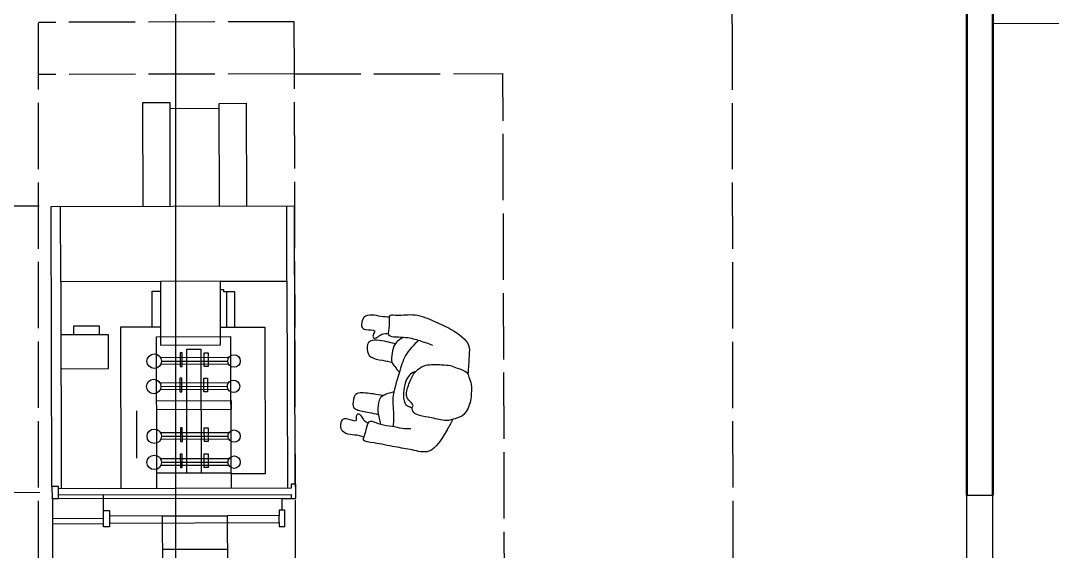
# Model space of a CAD drawing. Header units: millimetres. Extents: x 44692 to 333458, y -26854 to 14445.
# Drawn here: x 151264 to 155217, y -7944 to -5911 of the extents above; entities that cross this region are included whole.
import ezdxf

# ---------------------------------------------------------------- set-up
doc = ezdxf.new("R2010")
doc.units = ezdxf.units.MM
doc.header["$LTSCALE"] = 100
doc.linetypes.add('DASHEDX2', pattern=[3.048, 2.54, -0.508])
doc.linetypes.add('DIVIDEX2', pattern=[6.604, 5.08, -0.508, 0, -0.508, 0, -0.508])
for name, color, linetype in [('Area circulacion', 50, 'DASHEDX2'), ('Area proceso', 90, 'DASHEDX2'), ('Flujo linea B', 160, 'Continuous'), ('Maquinas', 200, 'Continuous'), ('Personal', 171, 'Continuous'), ('Puertas', 43, 'DIVIDEX2')]:
    doc.layers.add(name, color=color, linetype=linetype)
doc.layers.add('Paredes', color=7, linetype='Continuous', lineweight=50)

# ---------------------------------------------------------------- blocks, each defined once
blk = doc.blocks.new('pa17-16')
for points, knots in [([(5.62, 2.5537), (5.6188, 2.5427), (5.6154, 2.5253), (5.6223, 2.4901), (5.6346, 2.4293), (5.661, 2.4064), (5.685, 2.3908), (5.7322, 2.3832), (5.7723, 2.3842), (5.7881, 2.3969), (5.8018, 2.4268), (5.8146, 2.4162), (5.8324, 2.4305), (5.8382, 2.4568), (5.8318, 2.5038), (5.8344, 2.5615), (5.8137, 2.5937), (5.7944, 2.6284), (5.7307, 2.6388), (5.7037, 2.6296), (5.6679, 2.626), (5.6442, 2.6055), (5.6228, 2.5961), (5.6214, 2.5667), (5.62, 2.5537)], [0, 0, 0, 0, 0.297584, 0.631064, 1.068635, 1.39533, 1.69617, 2.097861, 2.458938, 2.716293, 3.010442, 3.199165, 3.447293, 3.731671, 4.119196, 4.541864, 4.881702, 5.22714, 5.673063, 5.989311, 6.327668, 6.644571, 6.906626, 7.259736, 7.259736, 7.259736, 7.259736]), ([(5.5575, 2.4391), (5.5549, 2.4218), (5.5525, 2.3852), (5.5491, 2.3329), (5.5712, 2.2599), (5.5431, 2.2589), (5.5029, 2.2526), (5.4793, 2.2435), (5.4785, 2.2813), (5.4499, 2.3438), (5.4658, 2.4235), (5.4776, 2.5033), (5.5116, 2.5798), (5.5552, 2.585), (5.608, 2.5962), (5.6336, 2.6001)], [0, 0, 0, 0, 0.404899, 0.829805, 1.276298, 1.516647, 1.885942, 2.122553, 2.418487, 2.881882, 3.382407, 3.897515, 4.613825, 5.020942, 5.393355, 5.393355, 5.393355, 5.393355]), ([(5.8196, 2.5846), (5.837, 2.5819), (5.8817, 2.5675), (5.9755, 2.5418), (5.972, 2.4609), (5.9791, 2.3926), (5.9812, 2.315), (5.9891, 2.2612), (5.9692, 2.2664), (5.9401, 2.2663), (5.9063, 2.2668), (5.9005, 2.2811), (5.909, 2.3184), (5.9007, 2.3606), (5.9019, 2.4011), (5.8964, 2.4238), (5.8933, 2.4348)], [6.682038, 6.682038, 6.682038, 6.682038, 7.076266, 7.806153, 8.304227, 8.77662, 9.284333, 9.649979, 9.844608, 10.160206, 10.472731, 10.661147, 10.998544, 11.371438, 11.724832, 12.051545, 12.051545, 12.051545, 12.051545]), ([(5.6724, 2.3994), (5.675, 2.3947), (5.6837, 2.383), (5.7041, 2.3718), (5.7348, 2.3697), (5.774, 2.3728), (5.8085, 2.3874), (5.8116, 2.4015), (5.8144, 2.4199)], [0.121052, 0.121052, 0.121052, 0.121052, 0.297289, 0.584433, 0.895396, 1.26174, 1.600834, 1.760925, 1.760925, 1.760925, 1.760925]), ([(5.5522, 2.3809), (5.573, 2.3653), (5.6222, 2.3398), (5.6924, 2.3383), (5.7952, 2.3323), (5.8376, 2.352), (5.881, 2.3613), (5.9019, 2.366)], [0, 0, 0, 0, 0.49262, 0.970296, 1.525877, 1.91054, 2.357805, 2.357805, 2.357805, 2.357805]), ([(5.5552, 2.3206), (5.5597, 2.3147), (5.5706, 2.3043), (5.5892, 2.2916), (5.6248, 2.2913), (5.6613, 2.2967), (5.6731, 2.3154), (5.6858, 2.3299), (5.6912, 2.3378)], [0, 0, 0, 0, 0.262594, 0.520609, 0.853848, 1.185107, 1.43842, 1.738028, 1.738028, 1.738028, 1.738028]), ([(5.7713, 2.3359), (5.7736, 2.3305), (5.7786, 2.3203), (5.7954, 2.2951), (5.8154, 2.2848), (5.8612, 2.2906), (5.8838, 2.3057), (5.8988, 2.3117), (5.9058, 2.3148)], [0, 0, 0, 0, 0.233477, 0.532145, 0.79329, 1.163492, 1.458071, 1.725911, 1.725911, 1.725911, 1.725911]), ([(5.5867, 2.2952), (5.5866, 2.2877), (5.5872, 2.2667), (5.5883, 2.1873), (5.6353, 2.19), (5.6673, 2.2128), (5.6606, 2.2618), (5.6599, 2.2881), (5.6606, 2.3008)], [0.078483, 0.078483, 0.078483, 0.078483, 0.321516, 0.797556, 1.122606, 1.448668, 1.830958, 2.166281, 2.166281, 2.166281, 2.166281]), ([(5.7943, 2.2992), (5.7951, 2.2858), (5.7984, 2.2614), (5.8038, 2.2002), (5.8255, 2.1869), (5.8672, 2.191), (5.8755, 2.2117), (5.8718, 2.2605), (5.8715, 2.286), (5.871, 2.2978)], [0, 0, 0, 0, 0.353805, 0.775896, 1.041599, 1.377968, 1.615337, 2.001902, 2.313716, 2.313716, 2.313716, 2.313716]), ([(5.9713, 2.2652), (5.9703, 2.2553), (5.9686, 2.234), (5.9786, 2.2017), (5.9668, 2.1644), (5.9218, 2.1628), (5.9134, 2.1832), (5.9229, 2.229), (5.8988, 2.2135), (5.882, 2.2215), (5.8976, 2.2397), (5.908, 2.248), (5.912, 2.2618), (5.9127, 2.2683)], [0.038839, 0.038839, 0.038839, 0.038839, 0.324329, 0.654038, 0.980089, 1.31306, 1.562526, 1.890179, 2.123217, 2.319335, 2.559559, 2.78492, 2.989829, 2.989829, 2.989829, 2.989829]), ([(5.4915, 2.2484), (5.4936, 2.2374), (5.4981, 2.215), (5.4968, 2.1806), (5.512, 2.1445), (5.5569, 2.147), (5.5634, 2.1681), (5.5498, 2.2128), (5.5753, 2.1995), (5.5912, 2.209), (5.5741, 2.2257), (5.5617, 2.2339), (5.5559, 2.2515), (5.5556, 2.26)], [0, 0, 0, 0, 0.324329, 0.654038, 0.980089, 1.31306, 1.562526, 1.890179, 2.123217, 2.319335, 2.559559, 2.78492, 3.066636, 3.066636, 3.066636, 3.066636])]:
    blk.add_open_spline(points, degree=3, knots=knots)

msp = doc.modelspace()

# ---------------------------------------------------------------- linework, layer by layer
at = {"layer": 'Area circulacion'}
for q in [(153989.94, -4921.917), (153994, -8967.563)]:
    msp.add_line((153989.94, -5921.917), q, dxfattribs=at)
at = {"layer": 'Area proceso'}
for p, q in [((151332.883, -10137.657), (151332.362, -5917.892)), ((152312.88, -6115.222), (152312.358, -5915.334)), ((152312.88, -6115.222), (151332.883, -6117.645)), ((152312.88, -6115.222), (153111.841, -6114.23)), ((152322.816, -10135.21), (152312.88, -6115.222)), ((151334.128, -6621.259), (150534.129, -6622.247)), ((150535.485, -7720.074), (151336.839, -7718.093))]:
    msp.add_line(p, q, dxfattribs=at)
at = {"layer": 'Area proceso', "linetype": 'DASHEDX2'}
for p, q in [((152312.358, -5915.334), (151332.389, -5917.892)), ((153117.846, -8123.239), (153111.841, -6114.23))]:
    msp.add_line(p, q, dxfattribs=at)
at = {"layer": 'Flujo linea B'}
msp.add_line((151858.13, -9779.85), (151858.13, -5489.908), dxfattribs=at)
at = {"layer": 'Maquinas'}
for p, q in [((151731.617, -6224.618), (151834.875, -6224.362)), ((151732.599, -6622.055), (151731.617, -6224.618)), ((151834.875, -6224.362), (151835.857, -6621.8)), ((152024.595, -6228.148), (152127.853, -6227.892)), ((152025.567, -6621.331), (152024.595, -6228.148)), ((152127.853, -6227.892), (152128.825, -6621.076)), ((152024.645, -6248.25), (151834.935, -6248.719)), ((151380.863, -6622.924), (152312.098, -6620.623)), ((151383.515, -7695.942), (151380.863, -6622.924)), ((151416.995, -6911.205), (151416.283, -6622.837)), ((152284.143, -6909.062), (152283.43, -6620.693)), ((152312.098, -6620.623), (152314.734, -7687.414)), ((151799.096, -6910.261), (151416.995, -6911.205)), ((151416.995, -6911.205), (151418.955, -7704.198)), ((152029.113, -6909.692), (151799.096, -6910.261)), ((151799.096, -6910.261), (151799.698, -7154.039)), ((152029.715, -7153.47), (152029.113, -6909.692)), ((152042.476, -6941.97), (152029.192, -6942.002)), ((152042.496, -6949.894), (152042.476, -6941.97)), ((152053.289, -6949.868), (152042.496, -6949.894)), ((152084.231, -6949.791), (152053.289, -6949.868)), ((152053.624, -7085.276), (152053.289, -6949.868)), ((152084.565, -7085.2), (152084.231, -6949.791)), ((151600.258, -7114.771), (151417.5, -7115.222)), ((151467.133, -7080.639), (151564.431, -7080.399)), ((151467.218, -7115.099), (151467.133, -7080.639)), ((151564.431, -7080.399), (151564.516, -7114.859)), ((151600.578, -7243.997), (151600.258, -7114.771)), ((151647.723, -7083.958), (151799.524, -7083.583)), ((151649.255, -7703.629), (151647.723, -7083.958)), ((152029.547, -7085.336), (152199.279, -7084.916)), ((152199.279, -7084.916), (152200.669, -7647.137)), ((151784.275, -7121.886), (152069.345, -7121.181)), ((151785.565, -7643.545), (151784.275, -7121.886)), ((151799.698, -7154.039), (152029.715, -7153.47)), ((152070.634, -7642.84), (152069.345, -7121.181)), ((151882.771, -7183.793), (151875.423, -7183.811)), ((151875.423, -7183.811), (151875.552, -7235.728)), ((151883.109, -7235.71), (151882.771, -7183.793)), ((151899.866, -7169.846), (151954.245, -7169.711)), ((151901.036, -7643.259), (151899.866, -7169.846)), ((151954.245, -7169.711), (151955.415, -7643.125)), ((151967.242, -7183.246), (151981.918, -7183.21)), ((151967.372, -7235.946), (151967.242, -7183.246)), ((151981.918, -7183.21), (151982.048, -7235.909)), ((152061.613, -7201.88), (151800.048, -7202.907)), ((151800.945, -7226.767), (152060.333, -7226.006)), ((151803.213, -7215.709), (152059.367, -7215.076)), ((151875.552, -7235.728), (151883.109, -7235.71)), ((151417.819, -7244.449), (151600.578, -7243.997)), ((151982.048, -7235.909), (151967.372, -7235.946)), ((152059.644, -7298.832), (151798.08, -7299.859)), ((151801.244, -7312.661), (152057.398, -7312.028)), ((151880.803, -7280.745), (151873.455, -7280.763)), ((151873.455, -7280.763), (151873.583, -7332.681)), ((151881.141, -7332.662), (151880.803, -7280.745)), ((151965.273, -7280.198), (151979.949, -7280.162)), ((151965.403, -7332.898), (151965.273, -7280.198)), ((151979.949, -7280.162), (151980.08, -7332.862)), ((151798.976, -7323.719), (152058.364, -7322.958)), ((151873.583, -7332.681), (151881.141, -7332.662)), ((151980.08, -7332.862), (151965.403, -7332.898)), ((151784.882, -7367.396), (152069.951, -7366.692)), ((152069.951, -7366.692), (152070.037, -7401.402)), ((151709.259, -7587.383), (151708.811, -7406.319)), ((152070.037, -7401.402), (151784.968, -7402.106)), ((151882.989, -7471.485), (151875.641, -7471.504)), ((151875.641, -7471.504), (151875.769, -7523.421)), ((151883.327, -7523.402), (151882.989, -7471.485)), ((151967.459, -7470.938), (151982.135, -7470.902)), ((151967.589, -7523.638), (151967.459, -7470.938)), ((151982.135, -7470.902), (151982.266, -7523.602)), ((152061.83, -7489.572), (151800.266, -7490.599)), ((151803.43, -7503.401), (152059.584, -7502.768)), ((151801.162, -7514.459), (152060.55, -7513.698)), ((151875.769, -7523.421), (151883.327, -7523.402)), ((151982.266, -7523.602), (151967.589, -7523.638)), ((152061.719, -7589.356), (151800.155, -7590.383)), ((151882.878, -7571.269), (151875.53, -7571.288)), ((151875.53, -7571.288), (151875.659, -7623.205)), ((151883.216, -7623.186), (151882.878, -7571.269)), ((151967.349, -7570.722), (151982.025, -7570.686)), ((151967.479, -7623.422), (151967.349, -7570.722)), ((151982.025, -7570.686), (151982.155, -7623.386)), ((151801.052, -7614.243), (152060.44, -7613.482)), ((151803.32, -7603.185), (152059.474, -7602.552)), ((151875.659, -7623.205), (151883.216, -7623.186)), ((151982.155, -7623.386), (151967.479, -7623.422)), ((151785.565, -7643.545), (152070.634, -7642.84)), ((151785.712, -7703.292), (151785.565, -7643.545)), ((152070.634, -7642.84), (152070.782, -7702.587)), ((152200.669, -7647.137), (152070.645, -7647.458)), ((151408.57, -7695.88), (151383.515, -7695.942)), ((151383.515, -7695.942), (151383.896, -7742.109)), ((151408.684, -7742.048), (151408.57, -7695.88)), ((152300.555, -7702.019), (151408.591, -7704.224)), ((152318.357, -7687.405), (152300.519, -7687.449)), ((152300.519, -7687.449), (152300.555, -7702.019)), ((152318.492, -7741.925), (152318.357, -7687.405)), ((151383.896, -7742.109), (151408.684, -7742.048)), ((151383.908, -7743.623), (151383.896, -7742.109)), ((152265.269, -7741.445), (151383.908, -7743.623)), ((151386.908, -7980.813), (151386.322, -7743.617)), ((151581.356, -7728.111), (151408.651, -7728.538)), ((151581.356, -7728.111), (152300.615, -7726.333)), ((151581.502, -7787.358), (151581.356, -7728.111)), ((152265.379, -7786.023), (152265.269, -7741.445)), ((152265.269, -7741.445), (152300.653, -7741.532)), ((152300.615, -7726.333), (152300.654, -7741.969)), ((152300.654, -7741.969), (152318.492, -7741.925)), ((151581.502, -7787.358), (151603.851, -7787.303)), ((151581.657, -7850.117), (151581.502, -7787.358)), ((151603.851, -7787.303), (151603.905, -7808.944)), ((152276.469, -7785.996), (152254.289, -7786.051)), ((152254.289, -7786.051), (152254.342, -7807.336)), ((152276.625, -7848.879), (152276.469, -7785.996)), ((151581.58, -7818.738), (151386.508, -7819.22)), ((151807.48, -7808.44), (151603.905, -7808.944)), ((151603.905, -7808.944), (151603.971, -7835.841)), ((151807.48, -7808.44), (152055.585, -7807.827)), ((151807.994, -8016.377), (151807.48, -7808.44)), ((152254.342, -7807.336), (152055.585, -7807.827)), ((152055.585, -7807.827), (152056.099, -8015.764)), ((152254.408, -7834.233), (152254.342, -7807.336)), ((151581.631, -7839.343), (151386.559, -7839.825)), ((151604.006, -7850.062), (151581.657, -7850.117)), ((151603.971, -7835.841), (152254.408, -7834.233)), ((151603.971, -7835.841), (151604.006, -7850.062)), ((152254.408, -7834.233), (152254.445, -7848.933)), ((152254.445, -7848.933), (152276.625, -7848.879)), ((151807.796, -7936.27), (152055.901, -7935.657))]:
    msp.add_line(p, q, dxfattribs=at)
for points in [[(152029.113, -6909.692), (152284.143, -6909.062), (152286.103, -7702.055)], [(151767.453, -7083.662), (151767.118, -6947.967), (151799.189, -6947.887)]]:
    msp.add_lwpolyline(points, dxfattribs=at)
for centre, radius in [((151775.458, -7215.778), 27.755), ((152081.313, -7215.022), 23.681), ((151773.489, -7312.73), 27.755), ((152079.344, -7311.974), 23.681), ((151775.675, -7503.47), 27.755), ((152081.53, -7502.714), 23.681), ((151775.565, -7603.254), 27.755), ((152081.42, -7602.498), 23.681)]:
    msp.add_circle(centre, radius, dxfattribs=at)
at = {"layer": 'Paredes'}
for p, q in [((154889.94, -5821.917), (154889.94, -5921.917)), ((154989.94, -5821.917), (154989.94, -7729.274)), ((154889.94, -7729.274), (154889.94, -5921.917))]:
    msp.add_line(p, q, dxfattribs=at)
at = {"layer": 'Puertas'}
for p, q in [((154989.94, -5921.917), (155981.107, -5917.012)), ((154889.94, -7729.274), (154989.94, -7729.274)), ((154889.94, -8629.274), (154889.94, -7729.274)), ((154989.94, -8629.274), (154989.94, -7729.274))]:
    msp.add_line(p, q, dxfattribs=at)

# ---------------------------------------------------------------- block references
at = {"layer": 'Personal', "xscale": 979.1504951166456, "yscale": 979.1504951166456, "zscale": 979.1504951166456, "rotation": 255.9621731295069}
msp.add_blockref('pa17-16', (151845.859, -1297.049), dxfattribs=at)

doc.saveas('drawing.dxf')
